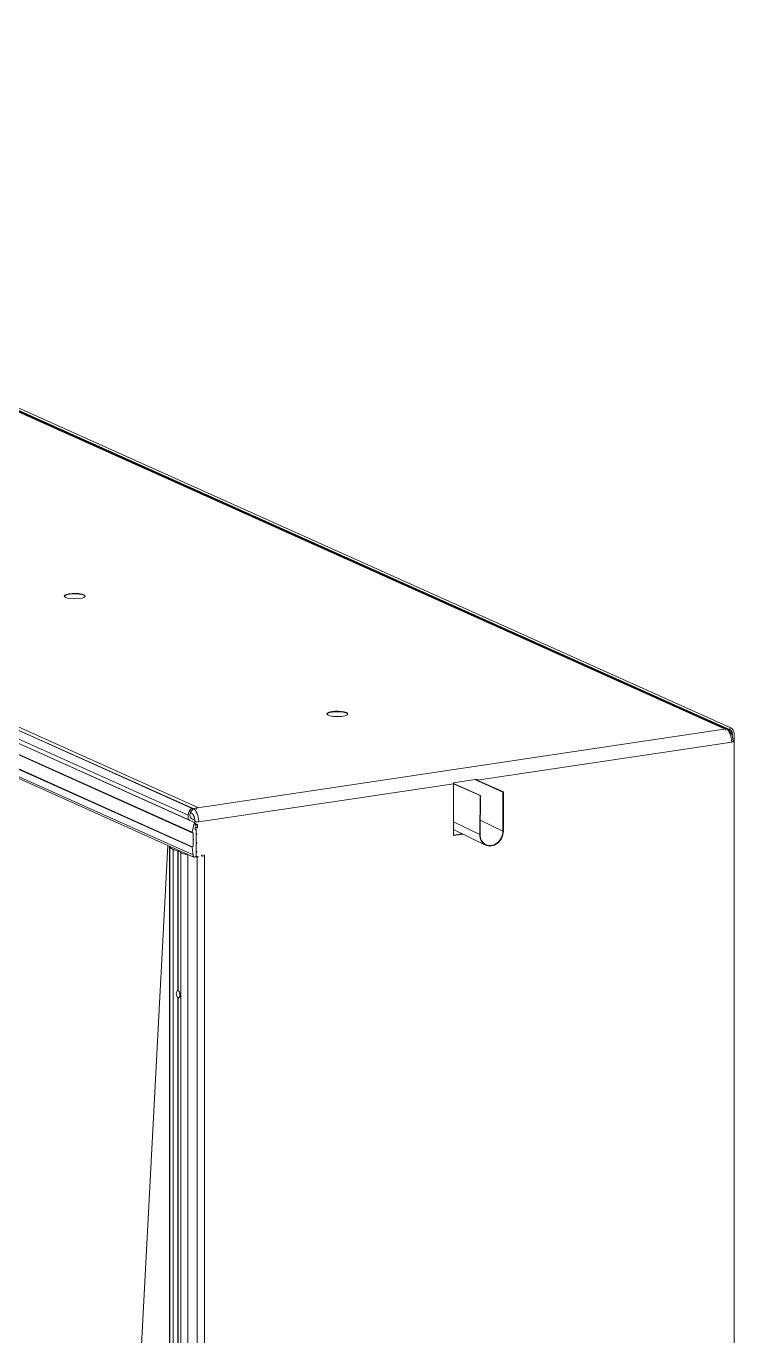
# Model space of a CAD drawing. Header units: millimetres. Extents: x 28932 to 35892, y -771 to 3945.
# Drawn here: x 34608 to 35029, y 3166 to 3945 of the extents above; entities that cross this region are included whole.
import ezdxf

# ---------------------------------------------------------------- set-up
doc = ezdxf.new("R2010")
doc.units = ezdxf.units.MM
doc.linetypes.add('K5LT_BASIC', pattern=[0])
doc.linetypes.add('K5LT_THIN', pattern=[0])
doc.layers.add('Системный слой (1)', color=7, linetype='Continuous', true_color=0x909090)

msp = doc.modelspace()

# ---------------------------------------------------------------- linework, layer by layer
at = {"layer": 'Системный слой (1)', "color": 7, "linetype": 'K5LT_THIN', "lineweight": 5}
for p, q in [((35023.185, 3527.265), (34092.685, 3944.397)), ((35026.432, 3526.705), (34095.932, 3943.837)), ((34706.96, 3479.75), (33776.96, 3896.658)), ((34706.27, 3465.756), (33768.77, 3886.026)), ((34703.955, 3475.864), (33773.392, 3893.024)), ((34703.955, 3473.389), (33773.392, 3890.548)), ((34706.233, 3456.796), (33768.733, 3877.065)), ((34706.404, 3457.146), (33768.904, 3877.416)), ((35024.142, 3527.146), (35023.801, 3527.299)), ((34706.96, 3479.75), (35024.142, 3527.146)), ((34875.88, 3496.692), (35027.423, 3519.336)), ((34710.241, 3471.94), (34861.807, 3494.589)), ((34708.043, 3471.401), (34704.197, 3473.125)), ((34877.779, 3472.885), (34891.235, 3466.404)), ((34709.45, 3470.404), (34708.151, 3470.986)), ((34709.234, 3470.371), (34708.151, 3470.857)), ((34709.125, 3470.235), (34708.151, 3470.671)), ((34709.125, 3468.544), (34708.62, 3468.771)), ((34877.432, 3464.342), (34861.807, 3471.868)), ((34877.432, 3464.342), (34877.703, 3464.382)), ((34695.003, 1671.556), (34695.003, 3455.379)), ((34699.975, 3453.52), (34699.975, 3453.553)), ((34703.657, 1668.482), (34703.657, 3452.305)), ((34704.233, 3452.321), (34704.233, 3452.323)), ((34709.243, 1667.257), (34709.243, 3451.08))]:
    msp.add_line(p, q, dxfattribs=at)
at = {"layer": 'Системный слой (1)', "color": 5, "linetype": 'K5LT_BASIC', "lineweight": 20, "true_color": 0x0000ff}
for p, q in [((34093.211, 3944.485), (35023.711, 3527.353)), ((34094.781, 3943.97), (35024.781, 3527.063)), ((34096.459, 3944.97), (35026.959, 3527.838)), ((33775.813, 3897.054), (34706.375, 3479.895)), ((33779.06, 3897.54), (34709.623, 3480.38)), ((33768.902, 3885.698), (34706.402, 3465.428)), ((33773.535, 3890.304), (34704.097, 3473.144)), ((33784.196, 3865.264), (34707.018, 3452.277)), ((34691.934, 3457.841), (33784.221, 3864.757)), ((35028.868, 3524.455), (35028.868, 3498.616)), ((34875.865, 3497.302), (34861.792, 3495.199)), ((34891.235, 3489.647), (34874.585, 3497.111)), ((34891.505, 3489.687), (34874.855, 3497.151)), ((35028.868, 3498.616), (35029.263, 1715.335)), ((34877.911, 3487.531), (34861.806, 3494.751)), ((34861.807, 3494.589), (34861.807, 3463.8)), ((34861.807, 3494.589), (34877.64, 3487.491)), ((34891.235, 3489.647), (34891.505, 3489.687)), ((34891.235, 3489.647), (34891.235, 3466.404)), ((34891.505, 3489.687), (34891.505, 3466.444)), ((34877.432, 3464.342), (34877.64, 3487.491)), ((34877.911, 3487.531), (34877.64, 3487.491)), ((34877.911, 3487.531), (34877.703, 3464.382)), ((34703.955, 3473.389), (34703.955, 3475.864)), ((34704.712, 3473.2), (34704.225, 3473.127)), ((34704.227, 3473.128), (34708.094, 3471.394)), ((34704.712, 3472.91), (34704.712, 3473.2)), ((34705.27, 3477.286), (34706.321, 3476.815)), ((34706.27, 3465.756), (34707.58, 3471.112)), ((34706.837, 3465.304), (34706.433, 3465.417)), ((34706.906, 3461.542), (34706.906, 3465.202)), ((34707.841, 3471.371), (34708.043, 3471.401)), ((34707.897, 3472.291), (34707.897, 3471.482)), ((34708.151, 3471.296), (34708.151, 3469.787)), ((34708.151, 3471.002), (34709.501, 3470.397)), ((34709.125, 3469.933), (34708.151, 3470.369)), ((34708.151, 3469.787), (34709.125, 3469.933)), ((34709.125, 3468.846), (34708.151, 3468.7)), ((34708.151, 3468.7), (34708.151, 3467.191)), ((34708.801, 3467.288), (34708.151, 3467.579)), ((34708.151, 3467.191), (34708.801, 3467.288)), ((34708.499, 3468.752), (34709.182, 3468.446)), ((34708.801, 3467.288), (34708.801, 3464.813)), ((34709.125, 3469.933), (34709.125, 3470.235)), ((34709.125, 3468.544), (34709.125, 3468.846)), ((34709.234, 3470.371), (34709.45, 3470.404)), ((34709.45, 3468.472), (34709.234, 3468.44)), ((34709.558, 3470.299), (34709.558, 3468.609)), ((34861.807, 3467.29), (34880.943, 3458.073)), ((34891.235, 3466.404), (34891.505, 3466.444)), ((34691.934, 3457.841), (34661.515, 2883.826)), ((34691.934, 3457.841), (34707.406, 3450.905)), ((34692.234, 3463.498), (34692.212, 3463.081)), ((34706.404, 3457.146), (34706.837, 3457.396)), ((34707.068, 3461.385), (34706.906, 3461.542)), ((34706.906, 3461.179), (34707.068, 3461.385)), ((34706.906, 3457.519), (34706.906, 3461.179)), ((34708.801, 3464.854), (34708.928, 3464.796)), ((34708.801, 3464.209), (34708.801, 3459.561)), ((34708.801, 3459.601), (34708.928, 3459.544)), ((34708.801, 3458.957), (34708.801, 3454.309)), ((34867.19, 3464.698), (34861.807, 3463.893)), ((34861.807, 3463.8), (34867.338, 3464.626)), ((34692.871, 3456.813), (34692.871, 1672.989)), ((34692.953, 3456.706), (34695.003, 3455.379)), ((34692.953, 1672.882), (34692.953, 3456.706)), ((34693.508, 3457.135), (34693.505, 3457.07)), ((34695.342, 3455.33), (34695.871, 3455.351)), ((34695.998, 3455.335), (34697.893, 3454.486)), ((34697.893, 3454.486), (34698.149, 3454.468)), ((34697.893, 3371.59), (34697.893, 3454.486)), ((34698.149, 3454.468), (34698.08, 3454.402)), ((34698.08, 3371.506), (34698.08, 3454.402)), ((34698.08, 3454.402), (34699.975, 3453.553)), ((34699.58, 3453.365), (34699.58, 1669.541)), ((34699.964, 3453.516), (34699.65, 3453.416)), ((34699.675, 3453.307), (34703.657, 3452.305)), ((34704.031, 3452.293), (34704.233, 3452.323)), ((34704.172, 3452.221), (34705.454, 3451.647)), ((34706.915, 3451.62), (34706.233, 3456.796)), ((34708.801, 3454.349), (34708.928, 3454.292)), ((34708.801, 3453.705), (34708.801, 3452.045)), ((34713.618, 3452.213), (34713.618, 1668.389)), ((34697.893, 3134.938), (34697.893, 3367.379)), ((34698.08, 3134.854), (34698.08, 3367.295))]:
    msp.add_line(p, q, dxfattribs=at)
for centre, major_axis, ratio, start_param, end_param in [((34636.5, 3606.136), (6.25, 0), 0.2588188, 0.5235989, 3.1415927), ((34636.5, 3606.136), (6.25, 0), 0.2588188, 3.1415927, 6.2831853), ((34636.5, 3605.834), (6.25, 0), 0.2588188, 0.5235989, 3.0481554), ((34636.5, 3606.136), (6.25, 0), 0.2588188, 0, 0.5235989), ((34636.5, 3605.834), (6.25, 0), 0.2588188, 0.0934373, 0.5235989), ((34792.75, 3536.091), (6.25, 0), 0.2588188, 0.5235989, 3.1415927), ((34792.75, 3536.091), (6.25, 0), 0.2588188, 3.1415927, 6.2831853), ((34792.75, 3535.789), (6.25, 0), 0.2588188, 0.5235989, 3.0481554), ((34792.75, 3536.091), (6.25, 0), 0.2588188, 0, 0.5235989), ((34792.75, 3535.789), (6.25, 0), 0.2588188, 0.0934373, 0.5235989), ((35023.455, 3526.783), (-0.256, -0.57), 0.8365163, 3.1415927, 4.1571431), ((35023.455, 3526.783), (-0.256, -0.57), 0.8365163, 1.0155505, 3.1415927), ((35026.703, 3527.268), (-0.256, -0.57), 0.8365163, 3.1415927, 6.2515382), ((35026.703, 3527.268), (-0.256, -0.57), 0.8365163, 3.1099456, 3.1415927), ((35025.079, 3523.889), (1.79, 3.992), 0.8365163, 5.2043407, 6.2515382), ((35025.079, 3523.889), (-1.278, -2.852), 0.8365163, 1.7261643, 3.1099456), ((34872.599, 3498.163), (-0.924, 6.181), 0.4829631, 4.4123301, 4.4973222), ((34872.599, 3498.163), (-0.97, 6.49), 0.4829631, 4.4123301, 4.5077128), ((34858.526, 3496.06), (-0.97, 6.49), 0.4829631, 4.4123301, 4.5077128), ((34707.743, 3476.43), (-1.79, -3.992), 0.8365163, 4.1571431, 5.2043407), ((34704.225, 3473.429), (-0.128, -0.285), 0.8365163, 5.2043407, 6.2831853), ((34704.225, 3473.429), (-0.128, -0.285), 0.8365163, 0, 0.4919517), ((34707.743, 3476.43), (-1.278, -2.852), 0.8365163, 4.1571431, 6.2831853), ((34706.12, 3479.324), (-0.256, -0.57), 0.8365163, 3.1415927, 4.1571431), ((34706.12, 3479.324), (-0.256, -0.57), 0.8365163, 1.0155505, 3.1415927), ((34707.743, 3476.43), (-1.278, -2.852), 0.8365163, 0, 0.5199003), ((34709.367, 3479.81), (-0.256, -0.57), 0.8365163, 3.1415927, 6.2515382), ((34709.367, 3479.81), (-0.256, -0.57), 0.8365163, 3.1099456, 3.1415927), ((34706.53, 3465.713), (-0.128, -0.285), 0.8365163, 4.9282811, 6.2831853), ((34706.53, 3465.713), (-0.128, -0.285), 0.8365163, 0, 0.1247778), ((34706.798, 3465.186), (0.051, 0.114), 0.8365163, 0, 0.1247778), ((34706.798, 3465.186), (0.051, 0.114), 0.8365163, 5.2043407, 6.2831853), ((34707.841, 3471.069), (-0.128, -0.285), 0.8365163, 3.6335443, 4.9282811), ((34708.043, 3471.28), (0.051, 0.114), 0.8365163, 0, 0.4919517), ((34708.043, 3471.28), (0.051, 0.114), 0.8365163, 5.2043407, 6.2831853), ((34709.234, 3470.251), (-0.051, -0.114), 0.8365163, 3.6335443, 5.2043407), ((34709.234, 3468.56), (-0.051, -0.114), 0.8365163, 5.2043407, 6.2831853), ((34709.234, 3468.56), (-0.051, -0.114), 0.8365163, 0, 0.4919517), ((34709.45, 3470.283), (0.051, 0.114), 0.8365163, 0, 0.4919517), ((34709.45, 3468.593), (0.051, 0.114), 0.8365163, 3.6335443, 5.2043407), ((34709.45, 3470.283), (0.051, 0.114), 0.8365163, 5.2043407, 6.2831853), ((34884.469, 3465.393), (3.526, 7.32), 0.8319176, 3.1415927, 5.2272487), ((34884.469, 3465.393), (-3.39, -7.039), 0.8319176, 0, 2.0856561), ((34706.798, 3457.503), (0.051, 0.114), 0.8365163, 4.0007182, 5.2043407), ((34708.801, 3464.511), (0.128, 0.285), 0.8365163, 0, 0.4919517), ((34708.801, 3464.511), (0.128, 0.285), 0.8365163, 3.6335443, 6.2831853), ((34708.801, 3459.259), (0.128, 0.285), 0.8365163, 0, 0.4919517), ((34708.801, 3459.259), (0.128, 0.285), 0.8365163, 3.6335443, 6.2831853), ((34884.469, 3465.393), (3.526, 7.32), 0.8319176, 2.0856561, 3.1415927), ((34884.469, 3465.393), (-3.39, -7.039), 0.8319176, 5.2272487, 6.2831853), ((34693.965, 3456.813), (1.094, 0), 0.258819, 1.8854406, 3.1415927), ((34693.965, 3456.813), (1.094, 0), 0.258819, 3.1415927, 3.5294614), ((34695.293, 3455.409), (-0.312, 0), 0.258819, 0.3805394, 1.7272213), ((34695.89, 3455.319), (-0.125, 0), 0.258819, 3.6651914, 4.8688139), ((34699.893, 3453.365), (-0.312, 0), 0.258819, 5.6031616, 6.2831853), ((34699.893, 3453.365), (-0.312, 0), 0.258819, 0, 0.7996583), ((34699.867, 3453.537), (0.125, 0), 0.258819, 5.6031616, 6.2831853), ((34699.867, 3453.537), (0.125, 0), 0.258819, 0, 0.5235988), ((34703.874, 3452.363), (0.313, 0), 0.258819, 3.941251, 5.2359878), ((34704.443, 3452.261), (-0.313, 0), 0.258819, 5.4108471, 6.2831853), ((34704.443, 3452.261), (-0.313, 0), 0.258819, 0, 0.5235988), ((34704.17, 3452.351), (0.125, 0), 0.258819, -1.0471976, -0.9820755), ((34709.243, 3452.213), (-4.375, 0), 0.258819, 0.5235988, 0.8688282), ((34706.501, 3456.879), (-0.128, -0.285), 0.8365163, 4.0007182, 5.3474), ((34707.853, 3451.903), (0.447, 0.998), 0.8365163, 2.1984781, 3.1415927), ((34707.853, 3451.903), (0.447, 0.998), 0.8365163, 3.1415927, 5.2043407), ((34709.243, 3452.213), (-4.375, 0), 0.258819, 1.3720807, 1.5707963), ((34709.243, 3452.213), (3.125, 0), 0.258819, 4.5160358, 4.712389), ((34708.801, 3454.007), (0.128, 0.285), 0.8365163, 0, 0.4919517), ((34708.801, 3454.007), (0.128, 0.285), 0.8365163, 3.6335443, 6.2831853), ((34709.243, 3451.242), (0.625, 0), 0.258819, 0, 1.5707963), ((34709.243, 3451.242), (0.625, 0), 0.258819, 4.712389, 6.2831853), ((34712.49, 3451.728), (-0.625, 0), 0.258819, 5.7595865, 6.2831853), ((34712.49, 3451.728), (-0.625, 0), 0.258819, 0, 2.6179939), ((34709.243, 3452.213), (3.125, 0), 0.258819, 5.7595865, 6.2831853), ((34709.243, 3452.213), (4.375, 0), 0.258819, 5.7595865, 6.2831853), ((34697.987, 3369.443), (-0.323, 2.163), 0.4829629, 0, 1.2707372), ((34697.987, 3369.443), (-0.323, 2.163), 0.4829629, 6.0689457, 6.2831853), ((34698.149, 3369.467), (-2.974, 0.409), 0.7004324, 4.8313046, 4.8941551), ((34697.987, 3369.443), (0.323, -2.163), 0.4829629, 4.4123298, 5.8973066), ((34698.149, 3369.467), (-2.974, 0.409), 0.7004324, 1.5809233, 1.6667429), ((34697.987, 3369.443), (0.323, -2.163), 0.4829629, 0, 2.7557139), ((34698.149, 3369.467), (-0.309, -2.248), 0.3286441, 0.3101861, 0.3960057), ((34697.987, 3369.443), (0.323, -2.163), 0.4829629, 6.0689457, 6.2831853), ((34699.881, 3369.726), (0.323, -2.163), 0.4829629, 4.5815625, 5.148195)]:
    msp.add_ellipse(centre, major_axis=major_axis, ratio=ratio, start_param=start_param, end_param=end_param, dxfattribs=at)
at = {"layer": 'Системный слой (1)', "color": 7, "linetype": 'K5LT_THIN', "lineweight": 5}
for centre, major_axis, ratio, start_param, end_param in [((35024.142, 3525.637), (0.639, 1.426), 0.8365163, 0, 0.4919517), ((35024.142, 3520.807), (-0.97, 6.49), 0.4829631, 4.4123301, 5.9831264), ((35026.642, 3519.687), (1.562, 0), 0.2588188, 5.2359879, 6.2831853), ((34706.96, 3478.241), (0.639, 1.426), 0.8365163, 2.1111697, 3.1415927), ((34706.96, 3478.241), (0.639, 1.426), 0.8365163, 0.4919517, 0.7516531), ((34706.96, 3473.411), (-0.97, 6.49), 0.4829631, 4.4123301, 5.9831264), ((34709.46, 3472.291), (-1.562, 0), 0.2588188, 0, 2.0943952)]:
    msp.add_ellipse(centre, major_axis=major_axis, ratio=ratio, start_param=start_param, end_param=end_param, dxfattribs=at)
at = {"layer": 'Системный слой (1)', "color": 5, "linetype": 'K5LT_BASIC', "lineweight": 20, "true_color": 0x0000ff}
for points, knots in [([(35024.781, 3527.063), (35024.887, 3527.015), (35024.991, 3526.962), (35025.198, 3526.842), (35025.302, 3526.775), (35025.509, 3526.626), (35025.612, 3526.543), (35025.796, 3526.382), (35025.879, 3526.304), (35026.034, 3526.147), (35026.106, 3526.068), (35026.247, 3525.906), (35026.315, 3525.822), (35026.449, 3525.649), (35026.514, 3525.56), (35026.676, 3525.326), (35026.77, 3525.177), (35026.921, 3524.919), (35026.98, 3524.812), (35027.126, 3524.533), (35027.21, 3524.357), (35027.372, 3523.989), (35027.449, 3523.797), (35027.594, 3523.4), (35027.661, 3523.195), (35027.787, 3522.771), (35027.845, 3522.553), (35027.949, 3522.107), (35027.995, 3521.879), (35028.075, 3521.414), (35028.108, 3521.177), (35028.16, 3520.705), (35028.179, 3520.469), (35028.2, 3520.051), (35028.204, 3519.868), (35028.204, 3519.687)], [0, 0, 0, 0, 2.3367221, 2.3367221, 4.7983333, 4.7983333, 7.4066483, 7.4066483, 9.6267693, 9.6267693, 11.6746785, 11.6746785, 13.7225877, 13.7225877, 15.7694334, 15.7694334, 18.9422092, 18.9422092, 21.0825948, 21.0825948, 24.4273822, 24.4273822, 27.8576192, 27.8576192, 31.3655597, 31.3655597, 34.9486622, 34.9486622, 38.609585, 38.609585, 42.3567883, 42.3567883, 46.0780117, 46.0780117, 49, 49, 49, 49]), ([(34706.321, 3476.815), (34706.326, 3476.813), (34706.334, 3476.809), (34706.358, 3476.795), (34706.375, 3476.784), (34706.416, 3476.755), (34706.441, 3476.735), (34706.5, 3476.683), (34706.534, 3476.651), (34706.602, 3476.58), (34706.636, 3476.542), (34706.691, 3476.475), (34706.712, 3476.449), (34706.757, 3476.391), (34706.78, 3476.359), (34706.852, 3476.257), (34706.901, 3476.182), (34706.973, 3476.062), (34706.998, 3476.02), (34707.069, 3475.892), (34707.117, 3475.8), (34707.209, 3475.609), (34707.254, 3475.509), (34707.35, 3475.277), (34707.401, 3475.143), (34707.498, 3474.86), (34707.544, 3474.711), (34707.63, 3474.402), (34707.67, 3474.241), (34707.741, 3473.911), (34707.772, 3473.741), (34707.825, 3473.394), (34707.846, 3473.218), (34707.878, 3472.871), (34707.889, 3472.7), (34707.896, 3472.451), (34707.897, 3472.37), (34707.897, 3472.291)], [0, 0, 0, 0, 1.4528534, 1.4528534, 2.9860673, 2.9860673, 4.628747, 4.628747, 6.3954369, 6.3954369, 7.9554977, 7.9554977, 8.8680481, 8.8680481, 9.878891, 9.878891, 11.9005768, 11.9005768, 12.907713, 12.907713, 14.9219854, 14.9219854, 16.9216186, 16.9216186, 19.3818445, 19.3818445, 21.9253381, 21.9253381, 24.5449151, 24.5449151, 27.2361019, 27.2361019, 29.9981594, 29.9981594, 32.6964824, 32.6964824, 34, 34, 34, 34])]:
    msp.add_open_spline(points, degree=3, knots=knots, dxfattribs=at)

doc.saveas('drawing.dxf')
